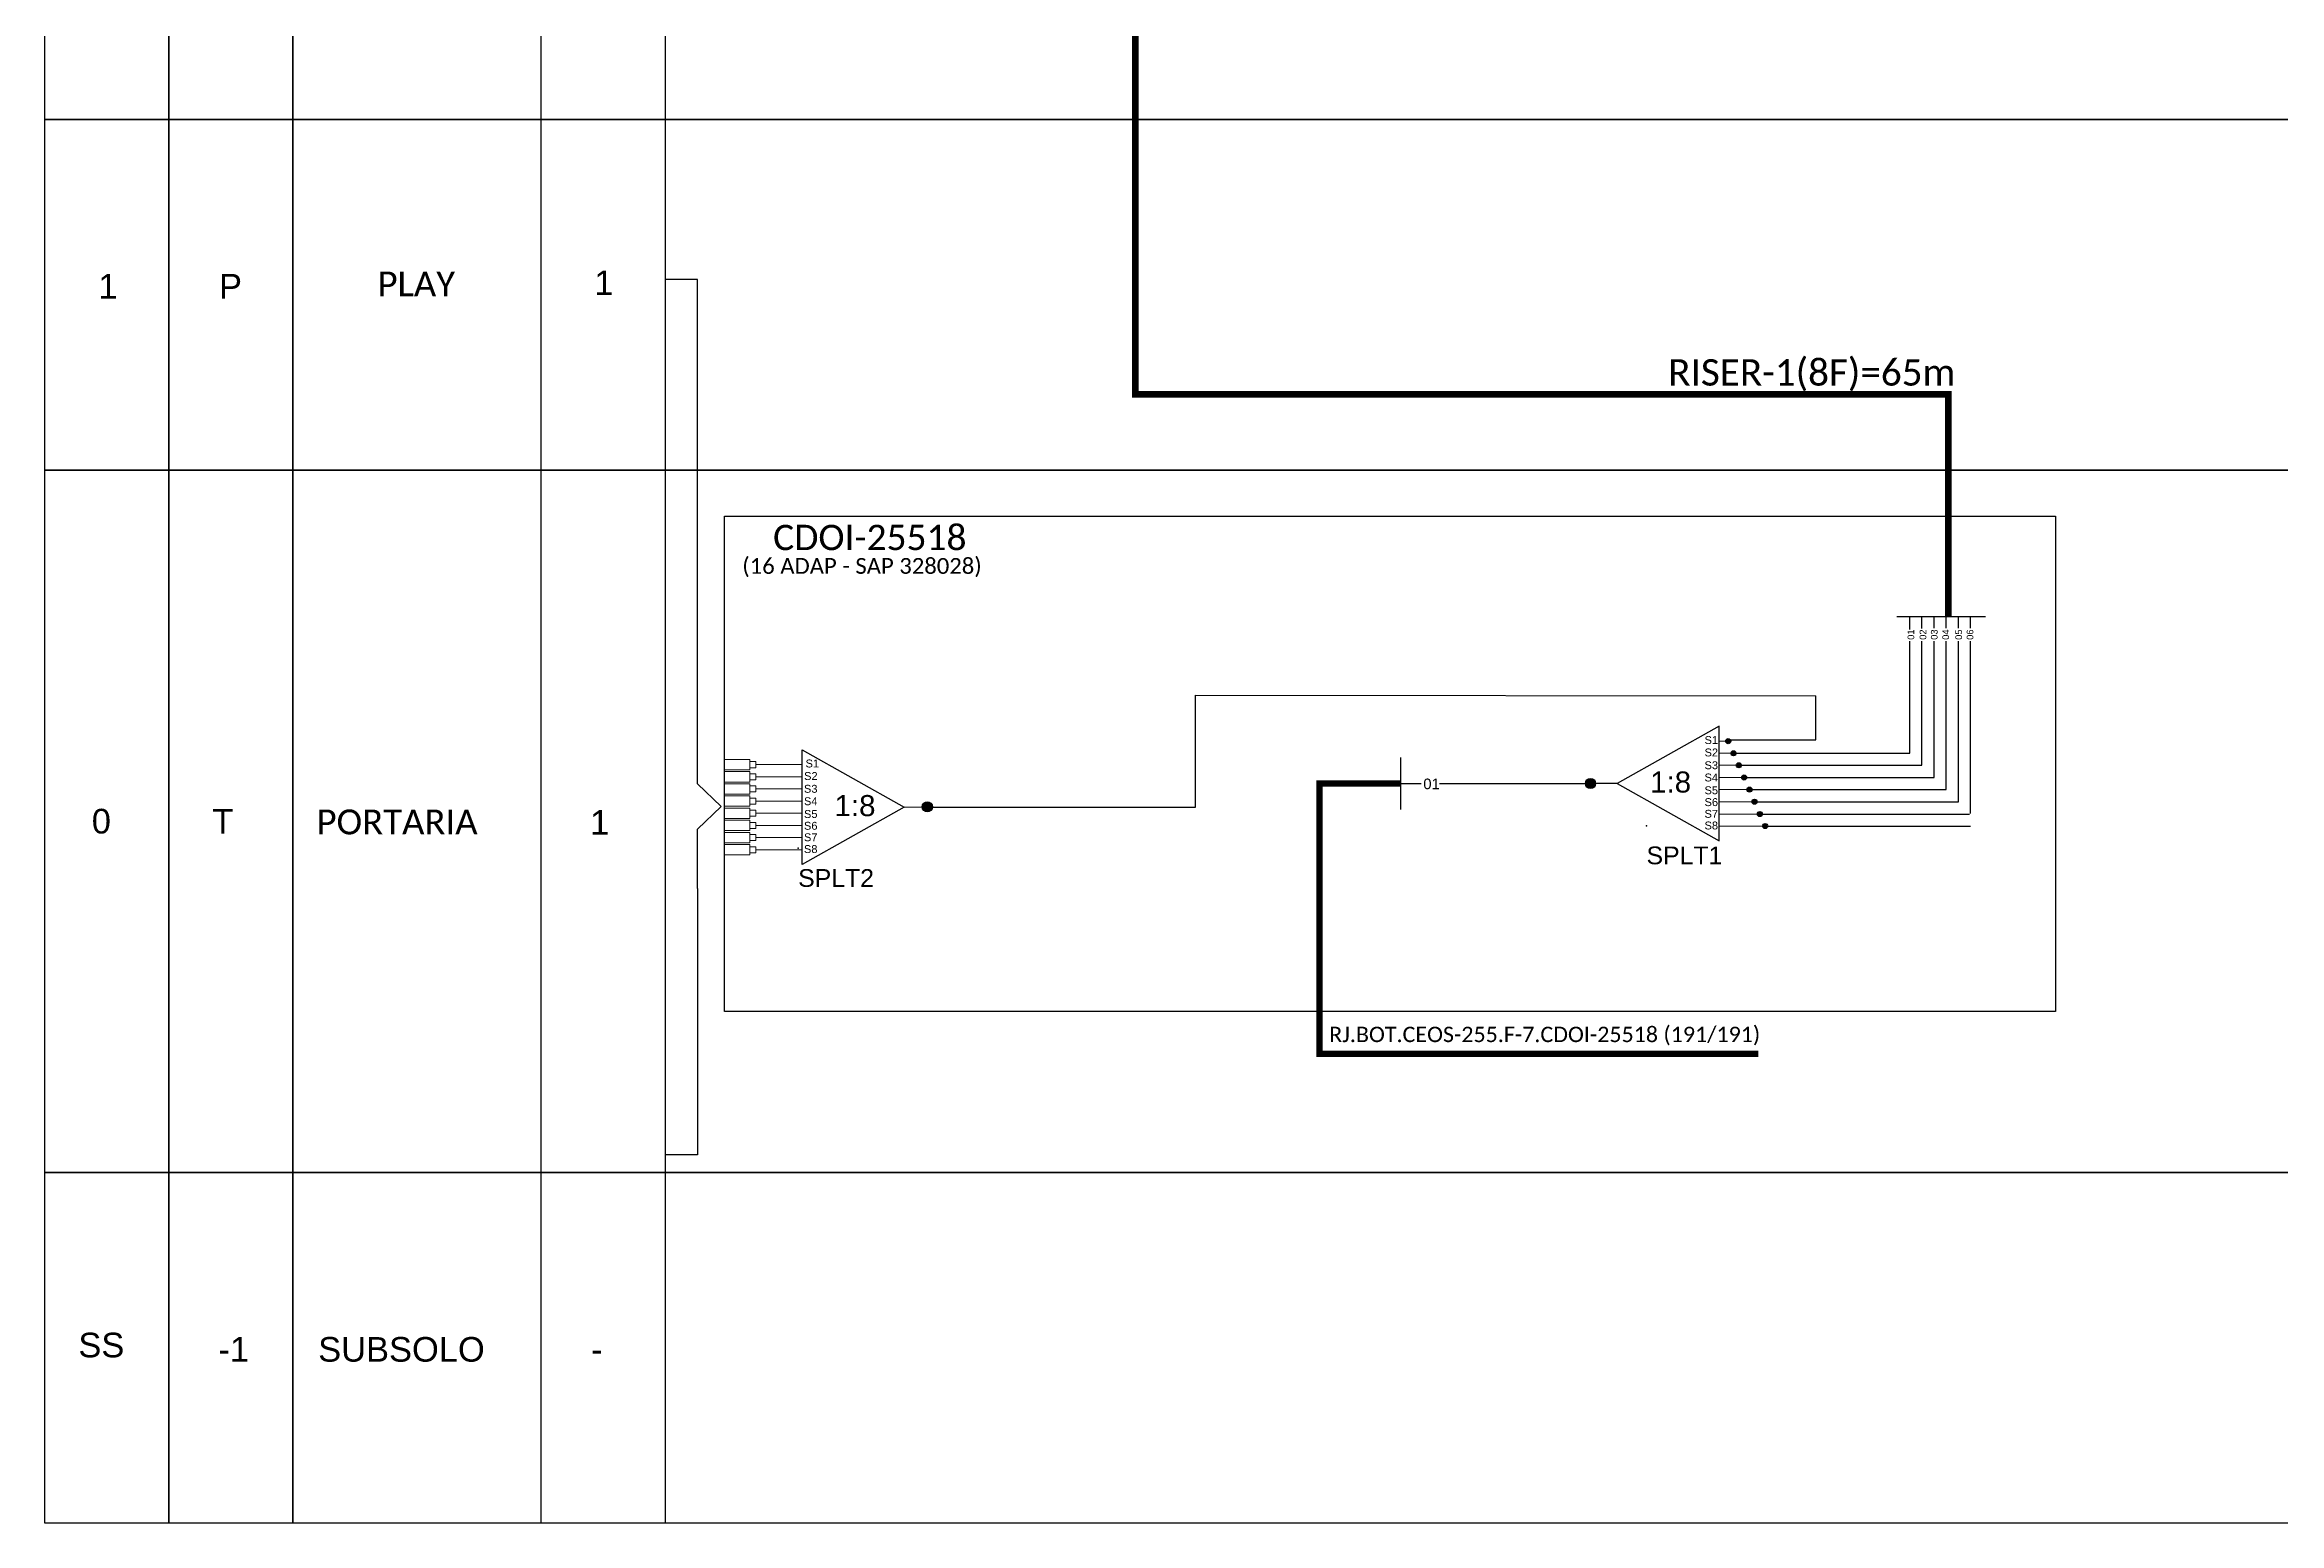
# Model space of a CAD drawing. Header units: metres. Extents: x 1 to 842, y 0 to 594.
# Drawn here: x 601.3 to 720, y 271.6 to 350.1 of the extents above; entities that cross this region are included whole.
import ezdxf
from ezdxf.enums import TextEntityAlignment as Align

# ---------------------------------------------------------------- set-up
doc = ezdxf.new("R2010")
doc.units = ezdxf.units.M
doc.styles.add('ARIAL', font='arial.ttf')
doc.styles.get("Standard").update_dxf_attribs({"font": 'arial.ttf'})
doc.styles.add('WMF-Calibri0', font='CALIBRI.TTF')
doc.linetypes.add('RESERVA', pattern='A,0.5,-0.15,["RESERVA",Standard,S=0.18,R=0,X=0,Y=-0.1],-1.3', length=1.95)

# ---------------------------------------------------------------- blocks, each defined once
blk = doc.blocks.new('SPLT_1-8_SC-APC_ESQ')
at = {"color": 1}
blk.add_lwpolyline([(7.37, -2.1), (17.04, -7.55), (7.37, -13), (7.37, -2.1)], dxfattribs=at)
at = {"color": 3, "lineweight": 0}
for points in [[(2.41, -3.02), (0, -3.02)], [(2.41, -4), (0, -4)], [(2.41, -4.17), (0, -4.17)], [(2.41, -3.02), (2.41, -4)], [(2.41, -4.17), (2.41, -5.16)], [(2.99, -3.51), (7.37, -3.51)], [(2.41, -5.16), (0, -5.16)], [(2.41, -5.32), (0, -5.32)], [(2.41, -6.31), (0, -6.31)], [(2.41, -5.32), (2.41, -6.31)], [(7.37, -4.66), (2.99, -4.66)], [(7.37, -5.82), (2.99, -5.82)], [(2.41, -6.48), (0, -6.48)], [(2.41, -7.46), (0, -7.46)], [(2.41, -7.63), (0, -7.63)], [(2.41, -6.48), (2.41, -7.46)], [(2.41, -7.63), (2.41, -8.62)], [(7.37, -6.97), (2.99, -6.97)], [(7.37, -8.12), (2.99, -8.12)], [(2.41, -8.62), (0, -8.62)], [(2.41, -8.78), (0, -8.78)], [(2.41, -9.77), (0, -9.77)], [(2.41, -9.94), (0, -9.94)], [(2.41, -8.78), (2.41, -9.77)], [(2.41, -9.94), (2.41, -10.92)], [(7.37, -9.28), (2.99, -9.28)], [(7.37, -10.43), (2.99, -10.43)], [(2.41, -10.92), (0, -10.92)], [(2.41, -11.09), (0, -11.09)], [(2.41, -12.08), (0, -12.08)], [(2.41, -11.09), (2.41, -12.08)], [(7.37, -11.58), (2.99, -11.58)]]:
    blk.add_lwpolyline(points, dxfattribs=at)
for points in [[(2.99, -3.22), (2.41, -3.22), (2.41, -3.8), (2.99, -3.8)], [(2.99, -4.38), (2.41, -4.38), (2.41, -4.95), (2.99, -4.95)], [(2.99, -5.53), (2.41, -5.53), (2.41, -6.1), (2.99, -6.1)], [(2.99, -6.68), (2.41, -6.68), (2.41, -7.26), (2.99, -7.26)], [(2.99, -7.84), (2.41, -7.84), (2.41, -8.41), (2.99, -8.41)], [(2.99, -8.99), (2.41, -8.99), (2.41, -9.56), (2.99, -9.56)], [(2.99, -10.14), (2.41, -10.14), (2.41, -10.72), (2.99, -10.72)], [(2.99, -11.3), (2.41, -11.3), (2.41, -11.87), (2.99, -11.87)]]:
    blk.add_lwpolyline(points, close=True, dxfattribs=at)
at = {"color": 1, "lineweight": 0}
blk.add_lwpolyline([(17.04, -7.55), (19.26, -7.55)], dxfattribs=at)
at = {"color": 1, "style": 'ARIAL'}
for s, height, p in [('S2', 0.75, (7.56, -4.97)), ('S1', 0.75, (7.7, -3.78)), ('S3', 0.75, (7.55, -6.18)), ('S5', 0.75, (7.55, -8.57)), ('S4', 0.75, (7.55, -7.36)), ('1:8', 2, (10.45, -8.4)), ('S6', 0.75, (7.55, -9.69)), ('S7', 0.75, (7.55, -10.78)), ('S8', 0.75, (7.55, -11.9))]:
    blk.add_text(s, height=height, dxfattribs=at).set_placement(p)
blk = doc.blocks.new('SPLITTER_')
blk.add_point((0, 0))
at = {"style": 'ARIAL', "flags": 4}
blk.add_attdef('SPLT', (0, -3.26), '', height=1.5, dxfattribs=at)

msp = doc.modelspace()

# ---------------------------------------------------------------- hatches: boundary and pattern name
h = msp.add_hatch(color=3)
h.dxf.hatch_style = 1
h.paths.add_polyline_path([(690.85, 313.14, 1), (690.57, 313.14, 1)])
h = msp.add_hatch(color=3)
h.dxf.hatch_style = 1
h.paths.add_polyline_path([(691.13, 312.5, 1), (690.85, 312.5, 1)])
h = msp.add_hatch(color=3)
h.dxf.hatch_style = 1
edge = h.paths.add_edge_path()
edge.add_arc((683.39, 310.89), 0.271, 0, 360)
h = msp.add_hatch(color=3)
h.dxf.hatch_style = 1
h.paths.add_polyline_path([(691.41, 311.86, 1), (691.13, 311.86, 1)])
h = msp.add_hatch(color=3)
h.dxf.hatch_style = 1
h.paths.add_polyline_path([(691.69, 311.21, 1), (691.41, 311.21, 1)])
h = msp.add_hatch(color=3)
h.dxf.hatch_style = 1
edge = h.paths.add_edge_path()
edge.add_arc((648.17, 309.64), 0.271, 0, 360)
h = msp.add_hatch(color=3)
h.dxf.hatch_style = 1
h.paths.add_polyline_path([(691.97, 310.57, 1), (691.69, 310.57, 1)])
h = msp.add_hatch(color=3)
h.dxf.hatch_style = 1
h.paths.add_polyline_path([(692.25, 309.92, 1), (691.97, 309.92, 1)])
h = msp.add_hatch(color=3)
h.dxf.hatch_style = 1
h.paths.add_polyline_path([(692.53, 309.27, 1), (692.25, 309.27, 1)])
h = msp.add_hatch(color=3)
h.dxf.hatch_style = 1
h.paths.add_polyline_path([(692.81, 308.63, 1), (692.53, 308.63, 1)])

# ---------------------------------------------------------------- linework, layer by layer
for points in [[(627.65, 569.93), (627.65, 271.59)], [(634.24, 569.93), (634.24, 271.59)], [(790.48, 346.17), (614.47, 346.17), (614.47, 364.82), (790.48, 364.82)], [(790.48, 327.53), (614.47, 327.53), (614.47, 346.17), (790.48, 346.17)], [(790.48, 290.23), (614.47, 290.23), (614.47, 327.53), (773.11, 327.53)], [(662.42, 315.59), (695.36, 315.54)], [(690.83, 313.21), (695.36, 313.21), (695.36, 315.54)], [(648.17, 309.64), (648.17, 309.92)], [(790.48, 271.59), (614.47, 271.59), (614.47, 290.23), (786.38, 290.23)]]:
    msp.add_lwpolyline(points)
at = {"color": 5, "const_width": 0.346}
for points in [[(659.22, 537.02), (659.22, 331.57), (702.4, 331.57), (702.4, 325.09)], [(702.4, 319.77), (702.4, 325.24)]]:
    msp.add_lwpolyline(points, dxfattribs=at)
for points in [[(601.29, 364.82), (607.88, 364.82), (607.88, 346.17), (601.29, 346.17)], [(607.88, 364.82), (614.47, 364.82), (614.47, 346.17), (607.88, 346.17)], [(601.29, 346.17), (607.88, 346.17), (607.88, 327.53), (601.29, 327.53)], [(607.88, 346.17), (614.47, 346.17), (614.47, 327.53), (607.88, 327.53)], [(601.29, 327.53), (607.88, 327.53), (607.88, 290.23), (601.29, 290.23)], [(607.88, 327.53), (614.47, 327.53), (614.47, 290.23), (607.88, 290.23)], [(601.29, 290.23), (607.88, 290.23), (607.88, 271.59), (601.29, 271.59)], [(607.88, 290.23), (614.47, 290.23), (614.47, 271.59), (607.88, 271.59)]]:
    msp.add_lwpolyline(points, close=True)
at = {"color": 3}
for points in [[(635.97, 315.2), (635.97, 337.67), (634.24, 337.67)], [(635.97, 305.31), (635.97, 308.47), (637.22, 309.67), (635.97, 310.88), (635.97, 315.2)], [(673.3, 310.89), (674.4, 310.89)], [(675.38, 310.89), (683.39, 310.89)], [(635.97, 305.31), (635.97, 291.16), (634.24, 291.16)]]:
    msp.add_lwpolyline(points, dxfattribs=at)
at = {"color": 1}
msp.add_lwpolyline([(637.39, 325.09), (708.09, 325.09), (708.09, 298.78), (637.39, 298.78)], close=True, dxfattribs=at)
at = {"color": 5}
for points in [[(699.67, 319.77), (704.37, 319.77)], [(700.35, 319.07), (700.35, 319.77)], [(701, 319.13), (701, 319.77)], [(701.64, 319.14), (701.64, 319.77)], [(702.29, 319.14), (702.29, 319.77)], [(702.93, 319.14), (702.93, 319.77)], [(703.58, 319.14), (703.58, 319.77)], [(690.99, 312.5), (700.35, 312.5), (700.35, 318.45)], [(691.27, 311.86), (701, 311.86), (701, 318.45)], [(691.55, 311.21), (701.64, 311.21), (701.64, 318.45)], [(691.83, 310.57), (702.29, 310.57), (702.29, 318.45)], [(692.11, 309.92), (702.93, 309.92), (702.93, 318.45)], [(703.58, 309.3), (703.58, 318.45)], [(692.39, 309.27), (703.53, 309.27)]]:
    msp.add_lwpolyline(points, dxfattribs=at)
at = {"color": 7}
msp.add_lwpolyline([(648.17, 309.64), (662.42, 309.64), (662.42, 315.59)], dxfattribs=at)
at = {"color": 1}
for points in [[(690.22, 313.94), (684.81, 310.89), (690.22, 307.84), (690.22, 313.94)], [(673.3, 312.27), (673.3, 309.51)], [(684.81, 310.89), (683.39, 310.89)]]:
    msp.add_lwpolyline(points, dxfattribs=at)
at = {"color": 7, "lineweight": 0}
for points in [[(690.71, 313.14), (690.22, 313.14)], [(690.22, 312.5), (690.99, 312.5)], [(690.22, 311.86), (691.27, 311.86)], [(690.22, 311.21), (691.55, 311.21)], [(690.22, 310.57), (691.83, 310.57)], [(690.22, 309.92), (691.97, 309.92)], [(690.22, 309.27), (692.39, 309.27)], [(690.22, 308.63), (692.67, 308.63)]]:
    msp.add_lwpolyline(points, dxfattribs=at)
at = {"color": 1, "const_width": 0.346}
msp.add_lwpolyline([(673.3, 310.89), (669, 310.89), (669, 296.53), (692.3, 296.53)], dxfattribs=at)
at = {"color": 251, "linetype": 'RESERVA', "ltscale": 2}
msp.add_lwpolyline([(692.67, 308.63), (703.58, 308.63)], dxfattribs=at)
at = {"color": 3}
for centre, radius in [((690.71, 313.14), 0.135), ((690.99, 312.5), 0.135), ((683.39, 310.89), 0.271), ((691.27, 311.86), 0.135), ((691.55, 311.21), 0.135), ((648.17, 309.65), 0.271), ((691.83, 310.57), 0.135), ((692.11, 309.92), 0.135), ((692.39, 309.27), 0.135), ((692.67, 308.63), 0.135)]:
    msp.add_circle(centre, radius, dxfattribs=at)

# ---------------------------------------------------------------- block references
at = {"xscale": 0.5600000000001247, "yscale": 0.5600000000001247, "zscale": 0.5600000000001247}
msp.add_blockref('SPLT_1-8_SC-APC_ESQ', (637.39, 313.86), dxfattribs=at)
ref = msp.add_blockref('SPLITTER_', (686.37, 308.65), dxfattribs=dict(xscale=0.628992000000143, yscale=0.628992000000143, zscale=0.628992000000143))
ref.add_attrib('SPLT', 'SPLT1', (686.37, 306.6), dxfattribs={"height": 0.943, "style": 'ARIAL'})
ref = msp.add_blockref('SPLITTER_', (641.31, 307.45), dxfattribs=dict(xscale=0.628992000000143, yscale=0.628992000000143, zscale=0.628992000000143))
ref.add_attrib('SPLT', 'SPLT2', (641.31, 305.4), dxfattribs={"height": 0.943, "style": 'ARIAL'})

# ---------------------------------------------------------------- texts
at = {"style": 'WMF-Calibri0'}
for s, p in [('PLAY', (618.97, 336.77)), ('PORTARIA', (615.73, 308.19))]:
    msp.add_text(s, height=1.319, dxfattribs=at).set_placement(p)
at = {"color": 5, "style": 'WMF-Calibri0'}
msp.add_text('RISER-1(8F)=65m', height=1.4018, dxfattribs=at).set_placement((687.52, 332.03))
at = {"color": 1}
for s, height, style, p in [('CDOI-25518', 1.344, 'WMF-Calibri0', (639.98, 323.29)), ('S1', 0.42, 'ARIAL', (689.45, 312.99)), ('S2', 0.42, 'ARIAL', (689.45, 312.33)), ('1:8', 1.12, 'ARIAL', (686.56, 310.41)), ('S3', 0.42, 'ARIAL', (689.45, 311.65)), ('S4', 0.42, 'ARIAL', (689.45, 311)), ('S5', 0.42, 'ARIAL', (689.45, 310.32)), ('S6', 0.42, 'ARIAL', (689.45, 309.69)), ('S7', 0.42, 'ARIAL', (689.45, 309.07)), ('S8', 0.42, 'ARIAL', (689.45, 308.45))]:
    msp.add_text(s, height=height, dxfattribs=dict(at, style=style)).set_placement(p)
at = {"color": 1, "style": 'WMF-Calibri0'}
msp.add_text('(16 ADAP - SAP 328028)', height=0.84, dxfattribs=at).set_placement((644.7, 322.03), align=Align.CENTER)
at = {"style": 'ARIAL'}
for s, p in [('01', (700.41, 318.8)), ('02', (701.05, 318.8)), ('03', (701.65, 318.8)), ('04', (702.26, 318.8)), ('05', (702.95, 318.8)), ('06', (703.55, 318.8))]:
    msp.add_text(s, height=0.354, rotation=90, dxfattribs=at).set_placement(p, align=Align.MIDDLE_CENTER)
msp.add_text('01', height=0.562, dxfattribs=at).set_placement((674.95, 310.87), align=Align.MIDDLE_CENTER)
at = {"color": 1, "style": 'WMF-Calibri0'}
msp.add_text('RJ.BOT.CEOS-255.F-7.CDOI-25518 (191/191)', height=0.8173, dxfattribs=at).set_placement((680.96, 297.56, 1.7), align=Align.MIDDLE_CENTER)
at = {"style": 'ARIAL', "flags": 12}
for tag, p in [('1', (604.65, 337.31)), ('P', (611.16, 337.31)), ('1', (630.99, 337.49)), ('0', (604.3, 308.89)), ('T', (610.75, 308.88)), ('1', (630.77, 308.82)), ('SS', (604.3, 281.06)), ('-1', (611.33, 280.83)), ('SUBSOLO', (620.24, 280.83)), ('-', (630.62, 280.83))]:
    msp.add_attdef(tag, text='XX', height=1.31, dxfattribs=at).set_placement(p, align=Align.MIDDLE_CENTER)

doc.saveas('drawing.dxf')
